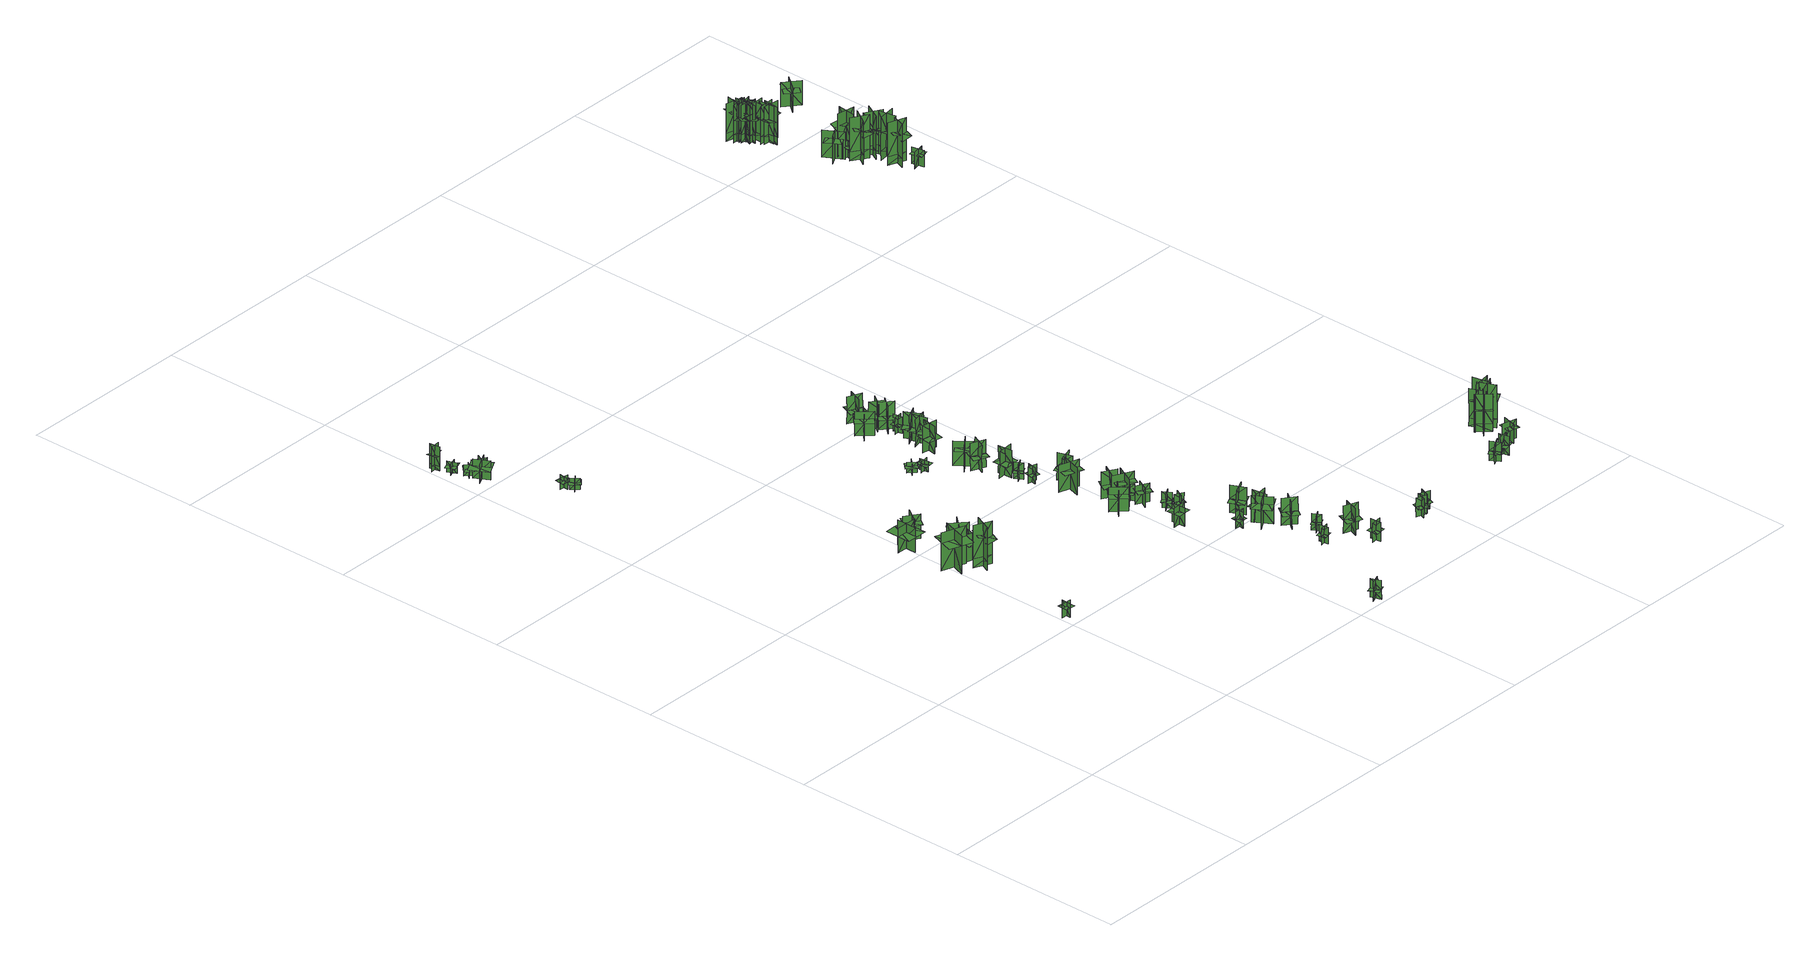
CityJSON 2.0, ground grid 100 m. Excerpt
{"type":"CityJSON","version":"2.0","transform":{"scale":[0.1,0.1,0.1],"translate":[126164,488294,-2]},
"CityObjects":{
"tree1":{"type":"SolitaryVegetationObject","geometry":[{"type":"MultiSurface","lod":"1","boundaries":[[[0,1,2]],[[0,2,3]],[[4,5,6]],[[4,6,7]],[[8,9,10]],[[8,10,11]],[[8,11,12]],[[8,12,13]]]}]},
"tree2":{"type":"SolitaryVegetationObject","geometry":[{"type":"MultiSurface","lod":"1","boundaries":[[[14,15,16]],[[14,16,17]],[[18,19,20]],[[18,20,21]],[[22,23,19]],[[22,19,18]],[[24,25,15]],[[24,15,14]],[[26,27,28]],[[26,28,29]],[[30,31,32]],[[30,32,33]]]}]},
"tree3":{"type":"SolitaryVegetationObject","geometry":[{"type":"MultiSurface","lod":"1","boundaries":[[[34,35,36]],[[34,36,37]],[[38,39,40]],[[38,40,41]],[[42,43,44]],[[42,44,45]],[[42,45,46]],[[42,46,47]]]}]},
"tree4":{"type":"SolitaryVegetationObject","geometry":[{"type":"MultiSurface","lod":"1","boundaries":[[[48,49,50]],[[48,50,51]],[[52,53,54]],[[52,54,55]],[[56,57,58]],[[56,58,59]],[[56,59,60]],[[56,60,61]]]}]},
"tree5":{"type":"SolitaryVegetationObject","geometry":[{"type":"MultiSurface","lod":"1","boundaries":[[[62,63,64]],[[62,64,65]],[[66,67,68]],[[66,68,69]],[[70,71,72]],[[70,72,73]],[[70,73,74]],[[70,74,75]]]}]},
"tree6":{"type":"SolitaryVegetationObject","geometry":[{"type":"MultiSurface","lod":"1","boundaries":[[[76,77,78]],[[76,78,79]],[[80,81,82]],[[80,82,83]],[[84,85,86]],[[84,86,87]],[[84,87,88]],[[84,88,89]]]}]},
"tree7":{"type":"SolitaryVegetationObject","geometry":[{"type":"MultiSurface","lod":"1","boundaries":[[[90,91,92]],[[90,92,93]],[[94,95,96]],[[94,96,97]],[[98,99,100]],[[98,100,101]],[[98,101,102]],[[98,102,103]]]}]},
"tree8":{"type":"SolitaryVegetationObject","geometry":[{"type":"MultiSurface","lod":"1","boundaries":[[[104,105,106]],[[104,106,107]],[[108,109,110]],[[108,110,111]],[[112,113,114]],[[112,114,115]],[[112,115,116]],[[112,116,117]]]}]},
"tree9":{"type":"SolitaryVegetationObject","geometry":[{"type":"MultiSurface","lod":"1","boundaries":[[[118,119,120]],[[118,120,121]],[[122,123,124]],[[122,124,125]],[[126,127,128]],[[126,128,129]],[[126,129,130]],[[126,130,131]]]}]},
"tree10":{"type":"SolitaryVegetationObject","geometry":[{"type":"MultiSurface","lod":"1","boundaries":[[[132,133,134]],[[132,134,135]],[[136,137,138]],[[136,138,139]],[[140,141,142]],[[140,142,143]],[[140,143,144]],[[140,144,145]]]}]},
"tree11":{"type":"SolitaryVegetationObject","geometry":[{"type":"MultiSurface","lod":"1","boundaries":[[[146,147,148]],[[146,148,149]],[[150,151,152]],[[150,152,153]],[[154,155,151]],[[154,151,150]],[[156,157,147]],[[156,147,146]],[[158,159,160]],[[158,160,161]],[[162,163,164]],[[162,164,165]]]}]},
"tree12":{"type":"SolitaryVegetationObject","geometry":[{"type":"MultiSurface","lod":"1","boundaries":[[[166,167,168]],[[166,168,169]],[[170,171,172]],[[170,172,173]],[[174,175,176]],[[174,176,177]],[[174,177,178]],[[174,178,179]]]}]},
"tree13":{"type":"SolitaryVegetationObject","geometry":[{"type":"MultiSurface","lod":"1","boundaries":[[[180,181,182]],[[180,182,183]],[[184,185,186]],[[184,186,187]],[[188,189,190]],[[188,190,191]],[[188,191,192]],[[188,192,193]]]}]},
"tree14":{"type":"SolitaryVegetationObject","geometry":[{"type":"MultiSurface","lod":"1","boundaries":[[[194,195,196]],[[194,196,197]],[[198,199,200]],[[198,200,201]],[[202,203,204]],[[202,204,205]],[[202,205,206]],[[202,206,207]]]}]},
"tree15":{"type":"SolitaryVegetationObject","geometry":[{"type":"MultiSurface","lod":"1","boundaries":[[[208,209,210]],[[208,210,211]],[[212,213,214]],[[212,214,215]],[[216,217,213]],[[216,213,212]],[[218,219,209]],[[218,209,208]],[[208,209,220]],[[208,220,221]],[[208,222,223]],[[208,223,209]]]}]},
"tree16":{"type":"SolitaryVegetationObject","geometry":[{"type":"MultiSurface","lod":"1","boundaries":[[[224,225,226]],[[224,226,227]],[[228,229,230]],[[228,230,231]],[[232,233,234]],[[232,234,235]],[[232,235,236]],[[232,236,237]]]}]},
"tree17":{"type":"SolitaryVegetationObject","geometry":[{"type":"MultiSurface","lod":"1","boundaries":[[[238,239,240]],[[238,240,241]],[[242,243,244]],[[242,244,245]],[[246,247,248]],[[246,248,249]],[[246,249,250]],[[246,250,251]]]}]},
"tree18":{"type":"SolitaryVegetationObject","geometry":[{"type":"MultiSurface","lod":"1","boundaries":[[[252,253,254]],[[252,254,255]],[[256,257,258]],[[256,258,259]],[[260,261,262]],[[260,262,263]],[[260,263,264]],[[260,264,265]]]}]},
"tree19":{"type":"SolitaryVegetationObject","geometry":[{"type":"MultiSurface","lod":"1","boundaries":[[[266,267,268]],[[266,268,269]],[[270,271,272]],[[270,272,273]],[[274,275,276]],[[274,276,277]],[[274,277,278]],[[274,278,279]]]}]},
"tree20":{"type":"SolitaryVegetationObject","geometry":[{"type":"MultiSurface","lod":"1","boundaries":[[[280,281,282]],[[280,282,283]],[[284,285,286]],[[284,286,287]],[[288,289,285]],[[288,285,284]],[[290,291,281]],[[290,281,280]],[[280,281,292]],[[280,292,293]],[[280,294,295]],[[280,295,281]]]}]},
"tree21":{"type":"SolitaryVegetationObject","geometry":[{"type":"MultiSurface","lod":"1","boundaries":[[[296,297,298]],[[296,298,299]],[[300,301,302]],[[300,302,303]],[[304,305,301]],[[304,301,300]],[[306,307,297]],[[306,297,296]],[[296,297,308]],[[296,308,309]],[[296,310,311]],[[296,311,297]]]}]},
"tree22":{"type":"SolitaryVegetationObject","geometry":[{"type":"MultiSurface","lod":"1","boundaries":[[[312,313,314]],[[312,314,315]],[[316,317,318]],[[316,318,319]],[[320,321,317]],[[320,317,316]],[[322,323,313]],[[322,313,312]],[[312,313,324]],[[312,324,325]],[[312,326,327]],[[312,327,313]]]}]},
"tree23":{"type":"SolitaryVegetationObject","geometry":[{"type":"MultiSurface","lod":"1","boundaries":[[[328,329,330]],[[328,330,331]],[[332,333,334]],[[332,334,335]],[[336,337,333]],[[336,333,332]],[[338,339,329]],[[338,329,328]],[[328,329,340]],[[328,340,341]],[[328,342,343]],[[328,343,329]]]}]},
"tree24":{"type":"SolitaryVegetationObject","geometry":[{"type":"MultiSurface","lod":"1","boundaries":[[[344,345,346]],[[344,346,347]],[[348,349,350]],[[348,350,351]],[[352,353,354]],[[352,354,355]],[[352,356,357]],[[352,357,353]]]}]},
"tree25":{"type":"SolitaryVegetationObject","geometry":[{"type":"MultiSurface","lod":"1","boundaries":[[[358,359,360]],[[358,360,361]],[[362,363,364]],[[362,364,365]],[[366,367,368]],[[366,368,369]],[[366,370,371]],[[366,371,367]]]}]},
"tree26":{"type":"SolitaryVegetationObject","geometry":[{"type":"MultiSurface","lod":"1","boundaries":[[[372,373,374]],[[372,374,375]],[[376,377,378]],[[376,378,379]],[[380,381,377]],[[380,377,376]],[[382,383,373]],[[382,373,372]],[[372,373,384]],[[372,384,385]],[[372,386,387]],[[372,387,373]]]}]},
"tree27":{"type":"SolitaryVegetationObject","geometry":[{"type":"MultiSurface","lod":"1","boundaries":[[[388,389,390]],[[388,390,391]],[[392,393,394]],[[392,394,395]],[[396,397,398]],[[396,398,399]],[[396,400,401]],[[396,401,397]]]}]},
"tree28":{"type":"SolitaryVegetationObject","geometry":[{"type":"MultiSurface","lod":"1","boundaries":[[[402,403,404]],[[402,404,405]],[[406,407,408]],[[406,408,409]],[[410,411,407]],[[410,407,406]],[[412,413,403]],[[412,403,402]],[[402,403,414]],[[402,414,415]],[[402,416,417]],[[402,417,403]]]}]},
"tree29":{"type":"SolitaryVegetationObject","geometry":[{"type":"MultiSurface","lod":"1","boundaries":[[[418,419,420]],[[418,420,421]],[[422,423,424]],[[422,424,425]],[[426,427,423]],[[426,423,422]],[[428,429,419]],[[428,419,418]],[[418,419,430]],[[418,430,431]],[[418,432,433]],[[418,433,419]]]}]},
"tree30":{"type":"SolitaryVegetationObject","geometry":[{"type":"MultiSurface","lod":"1","boundaries":[[[434,435,436]],[[434,436,437]],[[438,439,440]],[[438,440,441]],[[442,443,444]],[[442,444,445]],[[442,445,446]],[[442,446,447]]]}]},
"tree31":{"type":"SolitaryVegetationObject","geometry":[{"type":"MultiSurface","lod":"1","boundaries":[[[448,449,450]],[[448,450,451]],[[452,453,454]],[[452,454,455]],[[456,457,453]],[[456,453,452]],[[458,459,449]],[[458,449,448]],[[448,449,460]],[[448,460,461]],[[448,462,463]],[[448,463,449]]]}]},
"tree32":{"type":"SolitaryVegetationObject","geometry":[{"type":"MultiSurface","lod":"1","boundaries":[[[464,465,466]],[[464,466,467]],[[468,469,470]],[[468,470,471]],[[472,473,469]],[[472,469,468]],[[474,475,465]],[[474,465,464]],[[464,465,476]],[[464,476,477]],[[464,478,479]],[[464,479,465]]]}]},
"tree33":{"type":"SolitaryVegetationObject","geometry":[{"type":"MultiSurface","lod":"1","boundaries":[[[480,481,482]],[[480,482,483]],[[484,485,486]],[[484,486,487]],[[488,489,490]],[[488,490,491]],[[488,491,492]],[[488,492,493]]]}]},
"tree34":{"type":"SolitaryVegetationObject","geometry":[{"type":"MultiSurface","lod":"1","boundaries":[[[494,495,496]],[[494,496,497]],[[498,499,500]],[[498,500,501]],[[502,503,499]],[[502,499,498]],[[504,505,495]],[[504,495,494]],[[494,495,506]],[[494,506,507]],[[494,508,509]],[[494,509,495]]]}]},
"tree35":{"type":"SolitaryVegetationObject","geometry":[{"type":"MultiSurface","lod":"1","boundaries":[[[510,511,512]],[[510,512,513]],[[514,515,516]],[[514,516,517]],[[518,519,515]],[[518,515,514]],[[520,521,511]],[[520,511,510]],[[510,511,522]],[[510,522,523]],[[510,524,525]],[[510,525,511]]]}]},
"tree36":{"type":"SolitaryVegetationObject","geometry":[{"type":"MultiSurface","lod":"1","boundaries":[[[526,527,528]],[[526,528,529]],[[530,531,532]],[[530,532,533]],[[534,535,531]],[[534,531,530]],[[536,537,527]],[[536,527,526]],[[526,527,538]],[[526,538,539]],[[526,540,541]],[[526,541,527]]]}]},
"tree37":{"type":"SolitaryVegetationObject","geometry":[{"type":"MultiSurface","lod":"1","boundaries":[[[542,543,544]],[[542,544,545]],[[546,547,548]],[[546,548,549]],[[550,551,547]],[[550,547,546]],[[552,553,543]],[[552,543,542]],[[542,543,554]],[[542,554,555]],[[542,556,557]],[[542,557,543]]]}]},
"tree38":{"type":"SolitaryVegetationObject","geometry":[{"type":"MultiSurface","lod":"1","boundaries":[[[558,559,560]],[[558,560,561]],[[562,563,564]],[[562,564,565]],[[566,567,563]],[[566,563,562]],[[568,569,559]],[[568,559,558]],[[558,559,570]],[[558,570,571]],[[558,572,573]],[[558,573,559]]]}]},
"tree39":{"type":"SolitaryVegetationObject","geometry":[{"type":"MultiSurface","lod":"1","boundaries":[[[574,575,576]],[[574,576,577]],[[578,579,580]],[[578,580,581]],[[582,583,584]],[[582,584,585]],[[582,585,586]],[[582,586,587]]]}]},
"tree40":{"type":"SolitaryVegetationObject","geometry":[{"type":"MultiSurface","lod":"1","boundaries":[[[588,589,590]],[[588,590,591]],[[592,593,594]],[[592,594,595]],[[596,597,593]],[[596,593,592]],[[598,599,589]],[[598,589,588]],[[588,589,600]],[[588,600,601]],[[588,602,603]],[[588,603,589]]]}]},
"tree41":{"type":"SolitaryVegetationObject","geometry":[{"type":"MultiSurface","lod":"1","boundaries":[[[604,605,606]],[[604,606,607]],[[608,609,610]],[[608,610,611]],[[612,613,609]],[[612,609,608]],[[614,615,605]],[[614,605,604]],[[604,605,616]],[[604,616,617]],[[604,618,619]],[[604,619,605]]]}]},
"tree42":{"type":"SolitaryVegetationObject","geometry":[{"type":"MultiSurface","lod":"1","boundaries":[[[620,621,622]],[[620,622,623]],[[624,625,626]],[[624,626,627]],[[628,629,625]],[[628,625,624]],[[630,631,621]],[[630,621,620]],[[620,621,632]],[[620,632,633]],[[620,634,635]],[[620,635,621]]]}]},
"tree43":{"type":"SolitaryVegetationObject","geometry":[{"type":"MultiSurface","lod":"1","boundaries":[[[636,637,638]],[[636,638,639]],[[640,641,642]],[[640,642,643]],[[644,645,641]],[[644,641,640]],[[646,647,637]],[[646,637,636]],[[636,637,648]],[[636,648,649]],[[636,650,651]],[[636,651,637]]]}]},
"tree44":{"type":"SolitaryVegetationObject","geometry":[{"type":"MultiSurface","lod":"1","boundaries":[[[652,653,654]],[[652,654,655]],[[656,657,658]],[[656,658,659]],[[660,661,657]],[[660,657,656]],[[662,663,653]],[[662,653,652]],[[652,653,664]],[[652,664,665]],[[652,666,667]],[[652,667,653]]]}]},
"tree45":{"type":"SolitaryVegetationObject","geometry":[{"type":"MultiSurface","lod":"1","boundaries":[[[668,669,670]],[[668,670,671]],[[672,673,674]],[[672,674,675]],[[676,677,673]],[[676,673,672]],[[678,679,669]],[[678,669,668]],[[668,669,680]],[[668,680,681]],[[668,682,683]],[[668,683,669]]]}]},
"tree46":{"type":"SolitaryVegetationObject","geometry":[{"type":"MultiSurface","lod":"1","boundaries":[[[684,685,686]],[[684,686,687]],[[688,689,690]],[[688,690,691]],[[692,693,689]],[[692,689,688]],[[694,695,685]],[[694,685,684]],[[684,685,696]],[[684,696,697]],[[684,698,699]],[[684,699,685]]]}]},
"tree47":{"type":"SolitaryVegetationObject","geometry":[{"type":"MultiSurface","lod":"1","boundaries":[[[700,701,702]],[[700,702,703]],[[704,705,706]],[[704,706,707]],[[708,709,705]],[[708,705,704]],[[710,711,701]],[[710,701,700]],[[700,701,712]],[[700,712,713]],[[700,714,715]],[[700,715,701]]]}]},
"tree48":{"type":"SolitaryVegetationObject","geometry":[{"type":"MultiSurface","lod":"1","boundaries":[[[716,717,718]],[[716,718,719]],[[720,721,722]],[[720,722,723]],[[724,725,721]],[[724,721,720]],[[726,727,717]],[[726,717,716]],[[716,717,728]],[[716,728,729]],[[716,730,731]],[[716,731,717]]]}]},
"tree49":{"type":"SolitaryVegetationObject","geometry":[{"type":"MultiSurface","lod":"1","boundaries":[[[732,733,734]],[[732,734,735]],[[736,737,738]],[[736,738,739]],[[740,741,737]],[[740,737,736]],[[742,743,733]],[[742,733,732]],[[732,733,744]],[[732,744,745]],[[732,746,747]],[[732,747,733]]]}]},
"tree50":{"type":"SolitaryVegetationObject","geometry":[{"type":"MultiSurface","lod":"1","boundaries":[[[748,749,750]],[[748,750,751]],[[752,753,754]],[[752,754,755]],[[756,757,753]],[[756,753,752]],[[758,759,749]],[[758,749,748]],[[748,749,760]],[[748,760,761]],[[748,762,763]],[[748,763,749]]]}]},
"tree51":{"type":"SolitaryVegetationObject","geometry":[{"type":"MultiSurface","lod":"1","boundaries":[[[764,765,766]],[[764,766,767]],[[768,769,770]],[[768,770,771]],[[772,773,769]],[[772,769,768]],[[774,775,765]],[[774,765,764]],[[764,765,776]],[[764,776,777]],[[764,778,779]],[[764,779,765]]]}]},
"tree52":{"type":"SolitaryVegetationObject","geometry":[{"type":"MultiSurface","lod":"1","boundaries":[[[780,781,782]],[[780,782,783]],[[784,785,786]],[[784,786,787]],[[788,789,785]],[[788,785,784]],[[790,791,781]],[[790,781,780]],[[780,781,792]],[[780,792,793]],[[780,794,795]],[[780,795,781]]]}]},
"tree53":{"type":"SolitaryVegetationObject","geometry":[{"type":"MultiSurface","lod":"1","boundaries":[[[796,797,798]],[[796,798,799]],[[800,801,802]],[[800,802,803]],[[804,805,801]],[[804,801,800]],[[806,807,797]],[[806,797,796]],[[796,797,808]],[[796,808,809]],[[796,810,811]],[[796,811,797]]]}]},
"tree54":{"type":"SolitaryVegetationObject","geometry":[{"type":"MultiSurface","lod":"1","boundaries":[[[812,813,814]],[[812,814,815]],[[816,817,818]],[[816,818,819]],[[820,821,822]],[[820,822,823]],[[820,824,825]],[[820,825,821]]]}]},
"tree55":{"type":"SolitaryVegetationObject","geometry":[{"type":"MultiSurface","lod":"1","boundaries":[[[826,827,828]],[[826,828,829]],[[830,831,832]],[[830,832,833]],[[834,835,831]],[[834,831,830]],[[836,837,827]],[[836,827,826]],[[838,839,840]],[[838,840,841]],[[842,843,844]],[[842,844,845]]]}]},
"tree56":{"type":"SolitaryVegetationObject","geometry":[{"type":"MultiSurface","lod":"1","boundaries":[[[846,847,848]],[[846,848,849]],[[850,851,852]],[[850,852,853]],[[854,855,851]],[[854,851,850]],[[856,857,847]],[[856,847,846]],[[858,859,860]],[[858,860,861]],[[862,863,864]],[[862,864,865]]]}]},
"tree57":{"type":"SolitaryVegetationObject","geometry":[{"type":"MultiSurface","lod":"1","boundaries":[[[866,867,868]],[[866,868,869]],[[870,871,872]],[[870,872,873]],[[874,875,871]],[[874,871,870]],[[876,877,867]],[[876,867,866]],[[878,879,880]],[[878,880,881]],[[882,883,884]],[[882,884,885]]]}]},
"tree58":{"type":"SolitaryVegetationObject","geometry":[{"type":"MultiSurface","lod":"1","boundaries":[[[886,887,888]],[[886,888,889]],[[890,891,892]],[[890,892,893]],[[894,895,891]],[[894,891,890]],[[896,897,887]],[[896,887,886]],[[898,899,900]],[[898,900,901]],[[902,903,904]],[[902,904,905]]]}]},
"tree59":{"type":"SolitaryVegetationObject","geometry":[{"type":"MultiSurface","lod":"1","boundaries":[[[906,907,908]],[[906,908,909]],[[910,911,912]],[[910,912,913]],[[914,915,911]],[[914,911,910]],[[916,917,907]],[[916,907,906]],[[918,919,920]],[[918,920,921]],[[922,923,924]],[[922,924,925]]]}]},
"tree60":{"type":"SolitaryVegetationObject","geometry":[{"type":"MultiSurface","lod":"1","boundaries":[[[926,927,928]],[[926,928,929]],[[930,931,932]],[[930,932,933]],[[934,935,931]],[[934,931,930]],[[936,937,927]],[[936,927,926]],[[938,939,940]],[[938,940,941]],[[942,943,944]],[[942,944,945]]]}]},
"tree61":{"type":"SolitaryVegetationObject","geometry":[{"type":"MultiSurface","lod":"1","boundaries":[[[946,947,948]],[[946,948,949]],[[950,951,952]],[[950,952,953]],[[954,955,951]],[[954,951,950]],[[956,957,947]],[[956,947,946]],[[958,959,960]],[[958,960,961]],[[962,963,964]],[[962,964,965]]]}]},
"tree62":{"type":"SolitaryVegetationObject","geometry":[{"type":"MultiSurface","lod":"1","boundaries":[[[966,967,968]],[[966,968,969]],[[970,971,972]],[[970,972,973]],[[974,975,971]],[[974,971,970]],[[976,977,967]],[[976,967,966]],[[978,979,980]],[[978,980,981]],[[982,983,984]],[[982,984,985]]]}]},
"tree63":{"type":"SolitaryVegetationObject","geometry":[{"type":"MultiSurface","lod":"1","boundaries":[[[986,987,988]],[[986,988,989]],[[990,991,992]],[[990,992,993]],[[994,995,991]],[[994,991,990]],[[996,997,987]],[[996,987,986]],[[998,999,1000]],[[998,1000,1001]],[[1002,1003,1004]],[[1002,1004,1005]]]}]},
"tree64":{"type":"SolitaryVegetationObject","geometry":[{"type":"MultiSurface","lod":"1","boundaries":[[[1006,1007,1008]],[[1006,1008,1009]],[[1010,1011,1012]],[[1010,1012,1013]],[[1014,1015,1011]],[[1014,1011,1010]],[[1016,1017,1007]],[[1016,1007,1006]],[[1018,1019,1020]],[[1018,1020,1021]],[[1022,1023,1024]],[[1022,1024,1025]]]}]},
"tree65":{"type":"SolitaryVegetationObject","geometry":[{"type":"MultiSurface","lod":"1","boundaries":[[[1026,1027,1028]],[[1026,1028,1029]],[[1030,1031,1032]],[[1030,1032,1033]],[[1034,1035,1031]],[[1034,1031,1030]],[[1036,1037,1027]],[[1036,1027,1026]],[[1038,1039,1040]],[[1038,1040,1041]],[[1042,1043,1044]],[[1042,1044,1045]]]}]},
"tree66":{"type":"SolitaryVegetationObject","geometry":[{"type":"MultiSurface","lod":"1","boundaries":[[[1046,1047,1048]],[[1046,1048,1049]],[[1050,1051,1052]],[[1050,1052,1053]],[[1054,1055,1051]],[[1054,1051,1050]],[[1056,1057,1047]],[[1056,1047,1046]],[[1058,1059,1060]],[[1058,1060,1061]],[[1062,1063,1064]],[[1062,1064,1065]]]}]},
"tree67":{"type":"SolitaryVegetationObject","geometry":[{"type":"MultiSurface","lod":"1","boundaries":[[[1066,1067,1068]],[[1066,1068,1069]],[[1070,1071,1072]],[[1070,1072,1073]],[[1074,1075,1076]],[[1074,1076,1077]],[[1074,1078,1079]],[[1074,1079,1075]]]}]},
"tree68":{"type":"SolitaryVegetationObject","geometry":[{"type":"MultiSurface","lod":"1","boundaries":[[[1080,1081,1082]],[[1080,1082,1083]],[[1084,1085,1086]],[[1084,1086,1087]],[[1088,1089,1090]],[[1088,1090,1091]],[[1088,1092,1093]],[[1088,1093,1089]]]}]},
"tree69":{"type":"SolitaryVegetationObject","geometry":[{"type":"MultiSurface","lod":"1","boundaries":[[[1094,1095,1096]],[[1094,1096,1097]],[[1098,1099,1100]],[[1098,1100,1101]],[[1102,1103,1099]],[[1102,1099,1098]],[[1104,1105,1095]],[[1104,1095,1094]],[[1106,1107,1108]],[[1106,1108,1109]],[[1110,1111,1112]],[[1110,1112,1113]]]}]},
"tree70":{"type":"SolitaryVegetationObject","geometry":[{"type":"MultiSurface","lod":"1","boundaries":[[[1114,1115,1116]],[[1114,1116,1117]],[[1118,1119,1120]],[[1118,1120,1121]],[[1122,1123,1119]],[[1122,1119,1118]],[[1124,1125,1115]],[[1124,1115,1114]],[[1126,1127,1128]],[[1126,1128,1129]],[[1130,1131,1132]],[[1130,1132,1133]]]}]},
"tree71":{"type":"SolitaryVegetationObject","geometry":[{"type":"MultiSurface","lod":"1","boundaries":[[[1134,1135,1136]],[[1134,1136,1137]],[[1138,1139,1140]],[[1138,1140,1141]],[[1142,1143,1144]],[[1142,1144,1145]],[[1142,1146,1147]],[[1142,1147,1143]]]}]},
"tree72":{"type":"SolitaryVegetationObject","geometry":[{"type":"MultiSurface","lod":"1","boundaries":[[[1148,1149,1150]],[[1148,1150,1151]],[[1152,1153,1154]],[[1152,1154,1155]],[[1156,1157,1153]],[[1156,1153,1152]],[[1158,1159,1149]],[[1158,1149,1148]],[[1160,1161,1162]],[[1160,1162,1163]],[[1164,1165,1166]],[[1164,1166,1167]]]}]},
"tree73":{"type":"SolitaryVegetationObject","geometry":[{"type":"MultiSurface","lod":"1","boundaries":[[[1168,1169,1170]],[[1168,1170,1171]],[[1172,1173,1174]],[[1172,1174,1175]],[[1176,1177,1173]],[[1176,1173,1172]],[[1178,1179,1169]],[[1178,1169,1168]],[[1180,1181,1182]],[[1180,1182,1183]],[[1184,1185,1186]],[[1184,1186,1187]]]}]},
"tree74":{"type":"SolitaryVegetationObject","geometry":[{"type":"MultiSurface","lod":"1","boundaries":[[[1188,1189,1190]],[[1188,1190,1191]],[[1192,1193,1194]],[[1192,1194,1195]],[[1196,1197,1193]],[[1196,1193,1192]],[[1198,1199,1189]],[[1198,1189,1188]],[[1200,1201,1202]],[[1200,1202,1203]],[[1204,1205,1206]],[[1204,1206,1207]]]}]},
"tree75":{"type":"SolitaryVegetationObject","geometry":[{"type":"MultiSurface","lod":"1","boundaries":[[[1208,1209,1210]],[[1208,1210,1211]],[[1212,1213,1214]],[[1212,1214,1215]],[[1216,1217,1218]],[[1216,1218,1219]],[[1216,1220,1221]],[[1216,1221,1217]]]}]},
"tree76":{"type":"SolitaryVegetationObject","geometry":[{"type":"MultiSurface","lod":"1","boundaries":[[[1222,1223,1224]],[[1222,1224,1225]],[[1226,1227,1228]],[[1226,1228,1229]],[[1230,1231,1232]],[[1230,1232,1233]],[[1230,1234,1235]],[[1230,1235,1231]]]}]}
},
"vertices":[
[994,1011,46],[997,1066,46],[997,1066,123],[994,1011,123],[1022,1035,46],[966,1038,46],[966,1038,123],[1022,1035,123],[1022,1035,102],[1023,1063,102],[968,1066,102],[966,1038,102],[965,1011,102],[1020,1007,102],
[42,4285,36],[34,4343,36],[35,4343,146],[43,4286,146],[69,4320,37],[11,4312,37],[11,4312,146],[69,4320,146],[69,4320,7],[11,4312,7],[43,4286,7],[35,4343,7],[43,4286,90],[35,4343,90],[5,4339,100],[13,4281,100],[36,4335,107],[42,4292,107],[64,4295,113],[58,4338,113],
[82,4206,7],[82,4206,69],[61,4255,69],[61,4255,7],[49,4220,7],[49,4220,69],[96,4240,69],[96,4240,7],[42,4217,49],[52,4192,49],[111,4217,49],[101,4242,49],[90,4266,49],[31,4242,49],
[84,4167,8],[84,4167,70],[122,4130,70],[122,4130,8],[120,4167,8],[120,4167,70],[84,4130,70],[84,4130,8],[125,4173,50],[106,4191,50],[61,4146,50],[80,4127,50],[100,4108,50],[144,4154,50],
[84,4063,6],[84,4063,114],[165,4108,114],[165,4108,6],[102,4124,6],[102,4124,114],[146,4045,114],[146,4045,6],[95,4136,79],[54,4113,79],[109,4015,79],[150,4037,79],[191,4060,79],[136,4158,79],
[137,4143,9],[137,4143,86],[196,4111,86],[196,4111,9],[180,4155,9],[180,4155,86],[150,4098,86],[150,4098,9],[185,4164,61],[155,4180,61],[118,4109,61],[147,4093,61],[177,4077,61],[214,4148,61],
[327,3750,10],[327,3750,72],[322,3697,72],[322,3697,10],[349,3722,10],[349,3722,72],[298,3726,72],[298,3726,10],[357,3721,51],[360,3748,51],[296,3754,51],[293,3727,51],[291,3700,51],[355,3695,51],
[327,3656,9],[327,3656,71],[368,3690,71],[368,3690,9],[331,3692,9],[331,3692,71],[364,3652,71],[364,3652,9],[326,3698,51],[306,3681,51],[346,3631,51],[367,3648,51],[387,3665,51],[347,3715,51],
[955,1820,6],[1091,1775,6],[1091,1775,223],[955,1820,223],[1002,1727,6],[1047,1863,6],[1047,1863,223],[1002,1727,223],[1002,1727,166],[1067,1705,166],[1113,1841,166],[1047,1863,166],[982,1885,166],[936,1749,166],
[934,2080,15],[934,2080,155],[1054,2079,155],[1054,2079,15],[993,2136,15],[993,2136,155],[992,2020,155],[992,2020,15],[993,2154,109],[933,2154,109],[932,2010,109],[992,2009,109],[1052,2009,109],[1053,2153,109],
[1142,1738,65],[1099,1644,65],[1098,1644,260],[1140,1739,260],[1069,1711,66],[1163,1668,66],[1163,1669,260],[1069,1711,260],[1069,1711,14],[1163,1669,14],[1140,1739,14],[1098,1644,14],[1141,1738,160],[1098,1644,160],[1147,1622,179],[1189,1717,179],[1104,1657,191],[1136,1728,191],[1100,1744,202],[1068,1673,202],
[1116,1719,9],[1145,1817,9],[1145,1817,163],[1116,1719,163],[1181,1755,9],[1083,1784,9],[1083,1784,163],[1181,1755,163],[1181,1755,123],[1195,1802,123],[1097,1831,123],[1083,1784,123],[1069,1737,123],[1167,1708,123],
[1089,1901,14],[1173,1827,14],[1173,1827,184],[1089,1901,184],[1094,1819,14],[1169,1904,14],[1169,1904,184],[1094,1819,184],[1094,1819,139],[1135,1783,139],[1209,1868,139],[1169,1904,139],[1128,1939,139],[1054,1855,139],
[1096,2150,18],[1045,2073,18],[1045,2073,158],[1096,2150,158],[1030,2136,18],[1107,2085,18],[1107,2085,158],[1030,2136,158],[1030,2136,121],[1006,2099,121],[1083,2048,121],[1107,2085,121],[1132,2122,121],[1055,2173,121],
[2165,12,69],[2144,67,69],[2115,56,69],[2137,1,69],[2127,28,69],[2183,49,69],[2181,53,123],[2126,31,123],[2126,31,14],[2181,53,14],[2168,13,14],[2146,68,14],[2144,67,123],[2165,12,123],[2193,23,69],[2172,78,69],
[1536,2517,8],[1536,2517,70],[1573,2556,70],[1573,2556,8],[1536,2553,8],[1536,2553,70],[1573,2518,70],[1573,2518,8],[1530,2559,49],[1511,2539,49],[1558,2495,49],[1576,2515,49],[1595,2534,49],[1548,2578,49],
[1636,2509,7],[1636,2509,69],[1583,2501,69],[1583,2501,7],[1614,2480,7],[1614,2480,69],[1606,2531,69],[1606,2531,7],[1615,2473,49],[1642,2477,49],[1631,2540,49],[1605,2536,49],[1578,2532,49],[1589,2468,49],
[1917,1571,5],[1989,1502,5],[1989,1502,144],[1917,1571,144],[1918,1505,5],[1987,1577,5],[1987,1577,144],[1918,1505,144],[1918,1505,105],[1955,1470,105],[2023,1543,105],[1987,1577,105],[1951,1611,105],[1882,1539,105],
[2018,1232,7],[2095,1236,7],[2095,1236,114],[2018,1232,114],[2056,1197,7],[2052,1275,7],[2052,1275,114],[2056,1197,114],[2056,1197,84],[2095,1199,84],[2091,1277,84],[2052,1275,84],[2013,1272,84],[2018,1195,84],
[1838,2121,60],[1865,2078,60],[1887,2091,60],[1861,2135,60],[1873,2113,60],[1829,2087,60],[1831,2085,107],[1874,2111,107],[1874,2111,13],[1831,2085,13],[1836,2120,13],[1863,2077,13],[1865,2078,107],[1838,2121,107],[1816,2108,60],[1842,2064,60],
[1901,2027,58],[1851,2037,58],[1846,2011,58],[1896,2001,58],[1873,2007,58],[1882,2057,58],[1879,2057,105],[1870,2007,105],[1870,2007,11],[1879,2057,11],[1902,2029,11],[1852,2039,11],[1851,2037,105],[1901,2027,105],[1906,2052,58],[1856,2062,58],
[1878,2176,91],[1793,2170,91],[1796,2126,91],[1881,2132,91],[1840,2131,91],[1834,2216,91],[1829,2215,169],[1835,2131,169],[1835,2131,13],[1829,2215,13],[1878,2180,13],[1793,2174,13],[1793,2170,169],[1878,2176,169],[1875,2219,91],[1790,2213,91],
[1755,2331,90],[1832,2297,90],[1850,2337,90],[1773,2372,90],[1809,2354,90],[1775,2276,90],[1779,2274,168],[1814,2351,168],[1814,2351,12],[1779,2274,12],[1754,2328,12],[1831,2294,12],[1832,2297,168],[1755,2331,168],[1737,2292,90],[1815,2258,90],
[1738,2431,8],[1803,2346,8],[1803,2346,149],[1738,2431,149],[1728,2347,8],[1812,2412,8],[1812,2412,149],[1728,2347,149],[1744,2423,113],[1803,2346,113],[1837,2372,113],[1777,2449,113],[1711,2398,113],[1770,2321,113],
[1888,1872,8],[2001,1836,8],[2001,1836,164],[1888,1872,164],[1932,1789,8],[1967,1902,8],[1967,1902,164],[1932,1789,164],[1898,1869,124],[2001,1836,124],[2015,1881,124],[1912,1913,124],[1883,1824,124],[1987,1792,124],
[2050,1629,88],[1976,1671,88],[1955,1632,89],[2029,1590,89],[1994,1612,88],[2036,1686,88],[2031,1688,166],[1990,1614,166],[1990,1614,10],[2031,1688,10],[2052,1632,10],[1978,1674,10],[1976,1671,166],[2050,1629,166],[2071,1666,89],[1998,1708,89],
[1987,1612,7],[2093,1560,7],[2093,1560,163],[1987,1612,163],[2017,1524,7],[2070,1630,7],[2070,1630,163],[2017,1524,163],[1996,1608,123],[2093,1560,123],[2113,1602,123],[2017,1650,123],[1975,1566,123],[2072,1518,123],
[2038,1549,57],[2085,1569,57],[2075,1593,58],[2028,1574,58],[2051,1582,57],[2071,1535,57],[2073,1537,104],[2054,1584,104],[2054,1584,11],[2073,1537,11],[2039,1547,11],[2086,1567,11],[2085,1569,104],[2038,1549,104],[2048,1526,58],[2095,1545,58],
[2229,969,55],[2234,1020,55],[2208,1023,55],[2203,972,55],[2206,996,55],[2257,991,55],[2257,994,102],[2207,999,102],[2207,999,8],[2257,994,8],[2231,969,8],[2236,1020,8],[2234,1020,102],[2229,969,102],[2255,967,55],[2260,1017,55],
[2100,1530,8],[2065,1461,8],[2065,1461,115],[2100,1530,115],[2051,1515,8],[2120,1480,8],[2120,1480,115],[2051,1515,115],[2051,1515,85],[2034,1480,85],[2103,1445,85],[2120,1480,85],[2138,1514,85],[2069,1549,85],
[2139,1352,57],[2113,1396,57],[2090,1382,57],[2116,1338,57],[2105,1360,57],[2148,1386,57],[2147,1388,104],[2103,1362,104],[2103,1362,10],[2147,1388,10],[2141,1353,10],[2115,1397,10],[2113,1396,104],[2139,1352,104],[2161,1365,57],[2135,1409,57],
[2160,1339,62],[2138,1293,62],[2162,1282,62],[2184,1328,62],[2173,1306,62],[2127,1328,62],[2125,1325,109],[2171,1303,109],[2171,1303,15],[2125,1325,15],[2158,1340,15],[2136,1294,15],[2138,1293,109],[2160,1339,109],[2137,1350,62],[2115,1304,62],
[1634,2979,4],[1703,2907,4],[1703,2907,142],[1634,2979,142],[1632,2913,4],[1704,2982,4],[1704,2982,142],[1632,2913,142],[1632,2913,103],[1667,2877,103],[1739,2946,103],[1704,2982,103],[1670,3018,103],[1598,2949,103],
[1812,2602,88],[1728,2616,88],[1721,2573,88],[1804,2558,88],[1765,2567,88],[1779,2650,88],[1774,2651,166],[1760,2568,166],[1760,2568,10],[1774,2651,10],[1813,2605,10],[1729,2619,10],[1728,2616,166],[1812,2602,166],[1819,2644,88],[1736,2658,88],
[1977,1960,85],[2004,1880,85],[2046,1894,85],[2018,1974,85],[2030,1935,85],[1950,1907,85],[1952,1903,163],[2032,1930,163],[2032,1930,7],[1952,1903,7],[1973,1959,7],[2001,1878,7],[2004,1880,163],[1977,1960,163],[1936,1946,85],[1964,1865,85],
[2390,613,53],[2400,563,53],[2426,569,53],[2416,619,53],[2420,594,53],[2370,584,53],[2371,581,100],[2420,591,100],[2420,591,6],[2371,581,6],[2388,613,6],[2398,563,6],[2400,563,100],[2390,613,100],[2364,608,53],[2375,558,53],
[1796,2646,89],[1776,2729,89],[1733,2718,90],[1754,2636,90],[1746,2676,89],[1828,2696,89],[1827,2701,167],[1744,2681,167],[1744,2681,12],[1827,2701,12],[1800,2647,12],[1780,2730,12],[1776,2729,167],[1796,2646,167],[1838,2657,90],[1818,2739,90],
[1806,2703,88],[1768,2778,88],[1729,2758,89],[1767,2683,89],[1750,2720,88],[1826,2758,88],[1823,2763,166],[1748,2724,166],[1748,2724,10],[1823,2763,10],[1809,2704,10],[1771,2780,10],[1768,2778,166],[1806,2703,166],[1844,2722,89],[1806,2798,89],
[2362,887,7],[2302,980,7],[2302,980,161],[2362,887,161],[2378,959,7],[2285,899,7],[2285,899,161],[2378,959,161],[2378,959,118],[2348,1005,118],[2255,946,118],[2285,899,118],[2314,852,118],[2408,912,118],
[2298,1115,90],[2336,1039,90],[2376,1059,90],[2337,1135,90],[2354,1098,90],[2278,1059,90],[2281,1055,168],[2356,1093,168],[2356,1093,12],[2281,1055,12],[2295,1113,12],[2333,1038,12],[2336,1039,168],[2298,1115,168],[2259,1095,90],[2298,1020,90],
[2394,973,85],[2310,962,85],[2315,919,85],[2399,929,85],[2359,926,85],[2348,1010,85],[2343,1009,163],[2354,925,163],[2354,925,7],[2343,1009,7],[2393,976,7],[2309,966,7],[2310,962,163],[2394,973,163],[2388,1016,85],[2304,1005,85],
[1787,2860,61],[1795,2810,61],[1821,2814,61],[1813,2864,61],[1816,2840,61],[1766,2832,61],[1766,2829,108],[1817,2837,108],[1817,2837,14],[1766,2829,14],[1785,2859,14],[1793,2809,14],[1795,2810,108],[1787,2860,108],[1762,2856,61],[1770,2805,61],
[1748,2864,89],[1802,2929,89],[1769,2957,90],[1714,2892,90],[1741,2922,89],[1807,2868,89],[1810,2872,167],[1745,2926,167],[1745,2926,11],[1810,2872,11],[1751,2861,11],[1805,2927,11],[1802,2929,167],[1748,2864,167],[1781,2836,90],[1835,2901,90],
[1787,2981,86],[1737,2912,86],[1773,2886,86],[1823,2955,86],[1797,2923,86],[1729,2973,86],[1726,2968,163],[1794,2919,163],[1794,2919,8],[1726,2968,8],[1784,2983,8],[1734,2914,8],[1737,2912,163],[1787,2981,163],[1752,3006,86],[1702,2937,86],
[1713,3021,84],[1747,3099,84],[1706,3117,84],[1673,3039,84],[1690,3076,84],[1768,3042,84],[1770,3047,162],[1692,3080,162],[1692,3080,6],[1770,3047,6],[1716,3020,6],[1750,3098,6],[1747,3099,162],[1713,3021,162],[1753,3004,84],[1786,3082,84],
[2387,792,80],[2437,860,80],[2401,886,80],[2351,818,80],[2377,850,80],[2445,800,80],[2448,804,158],[2380,854,158],[2380,854,2],[2448,804,2],[2390,790,2],[2440,858,2],[2437,860,158],[2387,792,158],[2422,767,80],[2472,835,80],
[2447,714,50],[2474,671,50],[2497,685,50],[2470,728,50],[2482,707,50],[2439,680,50],[2440,678,97],[2483,705,97],[2483,705,3],[2440,678,3],[2445,713,3],[2472,670,3],[2474,671,97],[2447,714,97],[2425,701,50],[2452,658,50],
[2579,443,62],[2584,384,62],[2615,386,62],[2610,445,62],[2611,417,62],[2552,412,62],[2552,408,116],[2611,413,116],[2611,413,7],[2552,408,7],[2577,443,7],[2582,383,7],[2584,384,116],[2579,443,116],[2549,440,62],[2554,381,62],
[2546,517,83],[2575,596,83],[2534,611,84],[2504,532,84],[2520,569,83],[2600,540,83],[2601,545,161],[2522,574,161],[2522,574,5],[2601,545,5],[2549,515,5],[2578,595,5],[2575,596,161],[2546,517,161],[2586,502,84],[2615,582,84],
[2908,422,65],[2887,366,65],[2916,355,65],[2937,411,65],[2926,384,65],[2870,405,65],[2869,402,119],[2924,381,119],[2924,381,10],[2869,402,10],[2906,422,10],[2885,367,10],[2887,366,119],[2908,422,119],[2880,432,65],[2859,377,65],
[2967,397,65],[2911,418,65],[2900,389,65],[2956,369,65],[2930,379,65],[2950,435,65],[2947,436,120],[2927,381,120],[2927,381,11],[2947,436,11],[2968,400,11],[2912,420,11],[2911,418,120],[2967,397,120],[2977,426,65],[2922,446,65],
[3504,482,67],[3534,431,67],[3561,446,67],[3531,498,67],[3544,472,67],[3493,443,67],[3495,440,122],[3546,469,122],[3546,469,13],[3495,440,13],[3502,481,13],[3532,430,13],[3534,431,122],[3504,482,122],[3478,467,67],[3508,416,67],
[3602,440,65],[3590,498,65],[3560,492,66],[3572,433,66],[3568,462,65],[3626,474,65],[3625,477,120],[3567,465,120],[3567,465,11],[3625,477,11],[3605,440,11],[3593,498,11],[3590,498,120],[3602,440,120],[3632,446,66],[3620,504,66],
[3728,580,8],[3707,500,8],[3707,500,117],[3728,580,117],[3672,546,8],[3752,526,8],[3752,526,117],[3672,546,117],[3726,573,89],[3707,500,89],[3739,492,89],[3758,565,89],[3694,581,89],[3676,508,89],
[3724,653,53],[3661,718,53],[3662,719,223],[3725,654,223],[3725,722,53],[3660,659,53],[3661,658,223],[3726,721,223],[3726,721,8],[3661,658,8],[3725,654,8],[3662,719,8],[3724,654,136],[3661,719,136],[3628,687,152],[3691,622,152],[3670,710,163],[3718,662,163],[3742,686,172],[3695,734,172],
[3689,776,52],[3724,693,52],[3722,692,222],[3687,776,222],[3662,713,52],[3746,748,52],[3746,749,222],[3662,714,222],[3662,714,7],[3746,749,7],[3687,776,7],[3722,692,7],[3688,776,135],[3723,692,135],[3766,710,151],[3730,794,151],[3718,704,162],[3691,766,162],[3660,753,171],[3686,690,171],
[3724,755,58],[3765,660,58],[3763,660,253],[3722,755,253],[3695,683,59],[3790,724,59],[3789,725,253],[3694,684,253],[3694,684,7],[3789,725,7],[3722,755,7],[3763,660,7],[3723,755,153],[3764,660,153],[3812,681,172],[3771,776,172],[3758,673,184],[3727,744,184],[3691,728,195],[3722,657,195],
[3745,803,57],[3764,701,57],[3762,701,252],[3744,803,252],[3700,739,57],[3802,758,57],[3802,758,252],[3700,740,252],[3700,740,6],[3802,758,6],[3744,803,6],[3762,701,6],[3744,803,152],[3763,701,152],[3815,711,171],[3796,812,171],[3760,715,183],[3746,791,183],[3707,784,193],[3722,708,193],
[3337,5296,71],[3319,5207,71],[3318,5207,242],[3336,5296,242],[3280,5258,72],[3369,5240,72],[3369,5241,242],[3280,5259,242],[3280,5259,26],[3369,5241,26],[3336,5296,26],[3318,5207,26],[3336,5296,154],[3318,5207,154],[3364,5198,171],[3382,5287,171],[3321,5219,181],[3334,5286,181],[3300,5292,191],[3287,5226,191],
[3335,5156,74],[3370,5239,74],[3372,5239,244],[3337,5155,244],[3399,5182,74],[3315,5217,74],[3315,5216,244],[3398,5181,244],[3398,5181,29],[3315,5216,29],[3337,5155,29],[3372,5239,29],[3336,5156,157],[3371,5239,157],[3329,5257,173],[3293,5173,173],[3366,5228,184],[3341,5165,184],[3372,5152,193],[3398,5215,193],
[3384,5230,72],[3294,5221,72],[3294,5222,242],[3384,5231,242],[3331,5273,72],[3340,5183,72],[3341,5183,242],[3332,5273,242],[3332,5273,27],[3341,5183,27],[3384,5231,27],[3294,5222,27],[3384,5231,155],[3294,5222,155],[3298,5176,171],[3388,5185,171],[3306,5223,182],[3374,5230,182],[3370,5264,191],[3303,5257,191],
[3315,5192,74],[3405,5182,74],[3405,5180,244],[3315,5190,244],[3358,5138,74],[3368,5228,74],[3367,5228,244],[3357,5138,244],[3357,5138,29],[3367,5228,29],[3315,5190,29],[3405,5180,29],[3315,5191,157],[3405,5181,157],[3410,5227,173],[3320,5237,173],[3393,5182,183],[3325,5189,183],[3321,5155,193],[3389,5148,193],
[3351,5257,76],[3367,5168,76],[3366,5168,246],[3349,5257,246],[3311,5201,76],[3401,5217,76],[3400,5218,246],[3311,5202,246],[3311,5202,31],[3400,5218,31],[3349,5257,31],[3366,5168,31],[3350,5257,159],[3366,5168,159],[3411,5176,175],[3395,5265,175],[3364,5180,186],[3351,5247,186],[3317,5240,195],[3330,5174,195],
[3431,5158,75],[3340,5156,75],[3340,5157,246],[3431,5159,246],[3381,5205,76],[3383,5115,76],[3384,5115,246],[3382,5205,246],[3382,5205,30],[3384,5115,30],[3431,5159,30],[3340,5157,30],[3431,5159,158],[3340,5157,158],[3341,5111,175],[3432,5113,175],[3352,5157,185],[3420,5159,185],[3419,5193,195],[3351,5191,195],
[3411,5065,75],[3404,5155,75],[3405,5155,245],[3413,5065,245],[3456,5117,75],[3365,5109,75],[3365,5108,245],[3456,5116,245],[3456,5116,30],[3365,5108,30],[3413,5065,30],[3405,5155,30],[3412,5065,158],[3404,5155,158],[3358,5151,174],[3366,5061,174],[3406,5143,185],[3412,5075,185],[3446,5078,194],[3440,5146,194],
[3415,5046,75],[3425,5136,75],[3427,5136,245],[3416,5046,245],[3469,5088,75],[3379,5099,75],[3378,5098,245],[3468,5087,245],[3468,5087,30],[3378,5098,30],[3416,5046,30],[3427,5136,30],[3415,5046,158],[3426,5136,158],[3380,5141,174],[3370,5051,174],[3425,5124,185],[3417,5056,185],[3451,5052,194],[3459,5120,194],
[3588,4805,10],[3486,4745,10],[3486,4745,167],[3588,4805,167],[3498,4828,10],[3557,4726,10],[3557,4726,167],[3498,4828,167],[3579,4800,126],[3486,4745,126],[3509,4705,126],[3603,4759,126],[3556,4840,126],[3462,4785,126],
[3569,4690,13],[3587,4758,13],[3587,4758,107],[3569,4690,107],[3617,4718,13],[3548,4736,13],[3548,4736,107],[3617,4718,107],[3570,4695,83],[3587,4758,83],[3560,4765,83],[3543,4702,83],[3598,4688,83],[3614,4751,83],
[3633,4714,65],[3579,4626,65],[3577,4627,260],[3632,4715,260],[3557,4697,65],[3645,4642,65],[3646,4643,260],[3557,4697,260],[3557,4697,13],[3646,4643,13],[3632,4715,13],[3577,4627,13],[3632,4715,160],[3578,4627,160],[3623,4599,179],[3677,4687,179],[3585,4639,190],[3626,4705,190],[3592,4726,201],[3552,4659,201],
[3537,4758,74],[3640,4745,74],[3639,4744,268],[3537,4756,268],[3585,4696,74],[3597,4799,74],[3596,4799,268],[3584,4696,268],[3584,4696,22],[3596,4799,22],[3537,4756,22],[3639,4744,22],[3537,4757,169],[3639,4744,169],[3646,4797,188],[3543,4809,188],[3625,4746,199],[3548,4755,199],[3544,4716,210],[3621,4707,210],
[3596,4672,22],[3642,4726,22],[3642,4726,116],[3596,4672,116],[3652,4677,22],[3598,4722,22],[3598,4722,116],[3652,4677,116],[3600,4676,91],[3642,4726,91],[3620,4744,91],[3579,4694,91],[3621,4658,91],[3663,4708,91],
[3711,4613,76],[3620,4663,76],[3621,4665,271],[3711,4614,271],[3690,4688,77],[3639,4598,77],[3640,4597,271],[3690,4688,271],[3690,4688,25],[3640,4597,25],[3711,4614,25],[3621,4665,25],[3711,4614,171],[3621,4664,171],[3595,4618,190],[3685,4568,190],[3633,4657,202],[3701,4620,202],[3720,4654,213],[3652,4692,213],
[3714,4558,68],[3679,4460,68],[3678,4461,262],[3713,4558,262],[3643,4524,68],[3741,4490,68],[3741,4491,262],[3644,4525,262],[3644,4525,16],[3741,4491,16],[3713,4558,16],[3678,4461,16],[3713,4558,163],[3678,4460,163],[3728,4443,181],[3763,4540,181],[3683,4474,193],[3709,4547,193],[3672,4560,204],[3646,4487,204],
[3704,4526,76],[3686,4628,76],[3687,4628,271],[3706,4526,271],[3749,4590,77],[3647,4572,77],[3647,4571,271],[3749,4589,271],[3749,4589,25],[3647,4571,25],[3706,4526,25],[3687,4628,25],[3705,4526,172],[3687,4628,172],[3635,4619,190],[3653,4517,190],[3689,4614,202],[3704,4538,202],[3742,4545,213],[3728,4621,213],
[3738,4452,15],[3753,4383,15],[3753,4383,109],[3738,4452,109],[3708,4405,15],[3777,4421,15],[3777,4421,109],[3708,4405,109],[3739,4447,85],[3753,4383,85],[3781,4390,85],[3766,4453,85],[3712,4440,85],[3726,4377,85],
[3691,5187,35],[3757,5270,35],[3757,5270,175],[3691,5187,175],[3774,5197,35],[3691,5263,35],[3691,5263,175],[3774,5197,175],[3696,5194,139],[3757,5270,139],[3724,5296,139],[3663,5220,139],[3729,5168,139],[3790,5244,139]
]}
